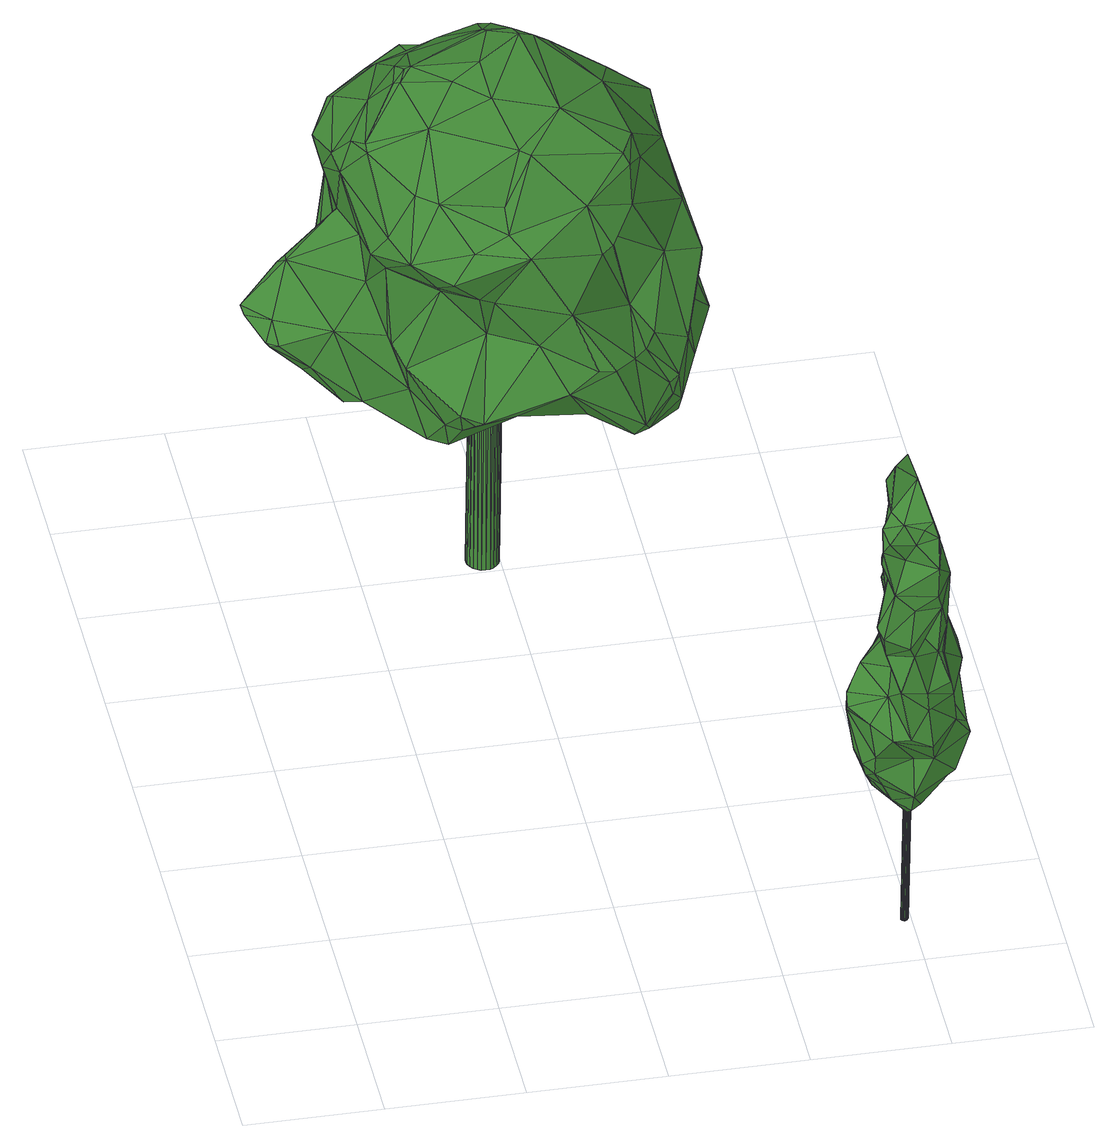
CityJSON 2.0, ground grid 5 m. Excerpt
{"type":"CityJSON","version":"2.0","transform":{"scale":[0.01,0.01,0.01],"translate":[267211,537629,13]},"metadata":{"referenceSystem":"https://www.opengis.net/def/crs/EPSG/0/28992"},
"CityObjects":{
"tree1":{"type":"SolitaryVegetationObject","attributes":{"gtid":52,"crown_width_m":14.81,"crown_median_z":27,"crown_r50_m":0.418,"crown_porosity":0.89,"trunk_H_m":13.18,"trunk_DBH_m":1.18,"trunk_radius_m":0.589,"trunk_base_height_m":13.82,"original_gtid":"52"},"geometry":[{"type":"Solid","lod":"3","boundaries":[[[[0,1,2]],[[3,2,1]],[[4,5,6]],[[7,8,9]],[[10,9,8]],[[11,12,13]],[[14,15,16]],[[17,18,19]],[[20,21,22]],[[23,24,25]],[[26,27,8]],[[28,29,30]],[[31,32,33]],[[34,35,36]],[[37,22,38]],[[15,39,40]],[[41,42,43]],[[44,33,45]],[[46,47,48]],[[0,2,49]],[[2,3,50]],[[51,52,53]],[[51,48,7]],[[31,54,55]],[[56,57,58]],[[59,60,61]],[[62,63,64]],[[65,64,63]],[[66,67,68]],[[69,70,71]],[[72,71,70]],[[73,74,75]],[[76,77,78]],[[79,80,81]],[[80,82,83]],[[84,6,85]],[[86,74,87]],[[88,89,90]],[[91,92,93]],[[46,48,51]],[[87,94,95]],[[96,97,98]],[[99,100,101]],[[102,103,76]],[[42,104,43]],[[105,106,101]],[[105,101,107]],[[108,109,106]],[[105,108,106]],[[95,94,110]],[[111,110,94]],[[29,81,30]],[[112,113,114]],[[115,116,35]],[[4,97,96]],[[48,8,7]],[[117,35,118]],[[95,86,87]],[[72,119,71]],[[120,121,122]],[[113,117,123]],[[37,113,123]],[[124,125,56]],[[126,127,128]],[[53,129,46]],[[53,130,129]],[[85,6,131]],[[59,132,60]],[[8,48,133]],[[48,47,133]],[[134,135,136]],[[133,136,135]],[[22,21,38]],[[98,132,59]],[[16,21,137]],[[61,60,138]],[[97,139,132]],[[140,13,141]],[[140,141,142]],[[46,129,47]],[[130,53,143]],[[36,143,53]],[[144,54,31]],[[8,133,26]],[[11,145,12]],[[53,46,51]],[[63,146,147]],[[148,149,150]],[[113,37,114]],[[151,124,152]],[[153,154,87]],[[136,47,129]],[[138,60,155]],[[156,157,158]],[[159,83,160]],[[28,161,162]],[[7,52,51]],[[7,163,52]],[[76,163,17]],[[164,163,76]],[[59,165,98]],[[5,131,6]],[[166,141,13]],[[142,167,168]],[[169,170,70]],[[168,167,171]],[[55,172,127]],[[173,126,174]],[[138,175,61]],[[172,128,127]],[[176,177,36]],[[79,178,179]],[[138,77,17]],[[17,77,76]],[[150,1,148]],[[18,180,24]],[[12,145,166]],[[69,71,181]],[[19,175,17]],[[138,17,175]],[[71,119,57]],[[182,147,146]],[[71,57,181]],[[128,172,183]],[[67,184,185]],[[70,69,169]],[[69,186,169]],[[187,188,189]],[[25,190,23]],[[23,190,19]],[[55,127,188]],[[115,191,192]],[[150,192,191]],[[19,24,23]],[[84,97,4]],[[84,139,97]],[[193,194,73]],[[195,178,29]],[[111,196,110]],[[175,190,197]],[[61,175,197]],[[198,186,199]],[[186,125,199]],[[95,200,75]],[[72,170,201]],[[77,155,78]],[[13,12,166]],[[202,199,125]],[[67,185,15]],[[203,49,204]],[[179,67,14]],[[67,15,14]],[[5,205,206]],[[85,207,208]],[[131,207,85]],[[192,150,149]],[[56,69,209]],[[56,186,69]],[[39,210,211]],[[62,64,41]],[[144,212,213]],[[149,148,192]],[[214,41,65]],[[153,213,154]],[[183,172,215]],[[216,87,154]],[[217,155,60]],[[118,43,117]],[[123,117,43]],[[99,201,100]],[[193,183,194]],[[218,219,90]],[[20,22,42]],[[182,146,0]],[[56,125,186]],[[170,220,100]],[[42,22,104]],[[148,63,192]],[[146,63,148]],[[221,40,39]],[[42,214,20]],[[134,211,135]],[[222,211,134]],[[214,223,20]],[[21,20,223]],[[36,102,176]],[[11,204,145]],[[105,111,94]],[[158,98,165]],[[42,41,214]],[[197,190,25]],[[117,112,35]],[[143,35,112]],[[173,174,156]],[[7,9,187]],[[34,177,191]],[[191,177,224]],[[128,174,126]],[[120,122,216]],[[225,178,195]],[[119,58,57]],[[110,226,95]],[[75,86,95]],[[69,181,209]],[[181,57,209]],[[57,56,209]],[[227,157,73]],[[97,132,98]],[[19,190,175]],[[219,228,229]],[[68,67,179]],[[107,100,220]],[[156,25,173]],[[25,156,197]],[[5,200,131]],[[110,196,226]],[[220,226,196]],[[220,230,226]],[[93,229,119]],[[226,230,95]],[[200,95,230]],[[200,230,131]],[[158,157,96]],[[156,165,197]],[[158,165,156]],[[197,165,59]],[[197,59,61]],[[189,188,126]],[[55,10,27]],[[188,10,55]],[[188,127,126]],[[187,189,180]],[[17,163,231]],[[161,93,162]],[[173,24,126]],[[25,24,173]],[[187,180,231]],[[187,231,7]],[[180,189,24]],[[126,24,189]],[[7,231,163]],[[183,232,233]],[[180,18,231]],[[231,18,17]],[[18,24,19]],[[123,104,37]],[[37,104,22]],[[43,104,123]],[[120,216,154]],[[234,21,16]],[[234,38,21]],[[40,221,234]],[[16,40,234]],[[33,120,212]],[[33,212,144]],[[154,213,212]],[[154,212,120]],[[66,121,67]],[[13,140,202]],[[13,202,11]],[[176,235,177]],[[78,102,76]],[[176,102,78]],[[60,236,217]],[[79,81,178]],[[29,178,81]],[[237,238,229]],[[188,187,9]],[[188,9,10]],[[10,8,27]],[[38,114,37]],[[158,96,98]],[[29,99,106]],[[101,106,99]],[[239,134,136]],[[179,14,79]],[[31,33,144]],[[237,152,238]],[[58,238,152]],[[99,29,92]],[[99,92,91]],[[111,105,107]],[[195,109,225]],[[240,208,198]],[[129,130,241]],[[129,241,242]],[[55,215,172]],[[240,171,208]],[[240,168,171]],[[119,229,58]],[[87,243,108]],[[109,108,243]],[[157,156,193]],[[157,193,73]],[[220,244,230]],[[171,85,208]],[[84,85,171]],[[220,196,245]],[[35,116,118]],[[119,72,91]],[[201,91,72]],[[142,168,240]],[[93,119,91]],[[80,30,81]],[[141,167,142]],[[202,240,199]],[[198,199,240]],[[222,221,39]],[[36,35,143]],[[129,242,136]],[[136,242,239]],[[38,239,242]],[[235,224,177]],[[122,225,109]],[[87,108,94]],[[34,36,177]],[[205,157,227]],[[193,174,183]],[[136,133,47]],[[246,2,50]],[[16,137,82]],[[82,137,160]],[[223,160,137]],[[213,232,144]],[[3,1,150]],[[106,109,195]],[[111,245,196]],[[107,245,111]],[[107,220,245]],[[216,243,87]],[[109,243,216]],[[77,138,155]],[[167,141,247]],[[167,247,248]],[[105,94,108]],[[78,235,176]],[[218,90,89]],[[16,82,80]],[[58,152,56]],[[79,14,80]],[[32,26,45]],[[242,114,38]],[[112,114,242]],[[137,21,223]],[[65,223,214]],[[65,249,223]],[[34,115,35]],[[93,161,250]],[[219,250,161]],[[162,93,92]],[[162,92,29]],[[116,62,118]],[[118,62,43]],[[116,115,62]],[[115,192,62]],[[43,62,41]],[[62,192,63]],[[63,147,65]],[[65,147,89]],[[80,83,30]],[[182,89,147]],[[133,251,26]],[[135,251,133]],[[252,210,184]],[[253,252,184]],[[202,142,240]],[[202,140,142]],[[185,184,210]],[[247,49,2]],[[124,202,125]],[[65,41,64]],[[16,15,40]],[[216,122,109]],[[252,44,251]],[[251,135,252]],[[65,88,249]],[[164,52,163]],[[233,232,153]],[[213,153,232]],[[31,55,27]],[[33,253,120]],[[170,244,220]],[[143,112,130]],[[159,160,249]],[[237,151,152]],[[249,160,223]],[[121,184,67]],[[78,155,217]],[[254,228,219]],[[219,229,250]],[[93,250,229]],[[174,193,156]],[[70,170,72]],[[29,106,195]],[[124,151,11]],[[131,230,244]],[[228,203,237]],[[255,248,246]],[[255,217,248]],[[183,233,194]],[[191,224,3]],[[191,3,150]],[[52,103,53]],[[164,103,52]],[[139,60,132]],[[91,201,99]],[[84,171,139]],[[139,171,167]],[[101,100,107]],[[191,115,34]],[[164,76,103]],[[120,253,121]],[[84,4,6]],[[122,121,225]],[[82,160,83]],[[148,1,146]],[[0,146,1]],[[166,247,141]],[[166,145,247]],[[117,113,112]],[[254,89,182]],[[205,227,206]],[[246,247,2]],[[88,65,89]],[[53,103,36]],[[235,255,224]],[[217,255,78]],[[235,78,255]],[[124,11,202]],[[254,49,228]],[[145,49,247]],[[203,228,49]],[[204,49,145]],[[0,49,182]],[[182,49,254]],[[229,228,237]],[[237,204,151]],[[204,237,203]],[[186,207,169]],[[208,207,198]],[[186,198,207]],[[210,15,185]],[[234,221,38]],[[38,221,239]],[[16,80,14]],[[222,134,239]],[[210,39,15]],[[56,152,124]],[[218,254,219]],[[128,183,174]],[[88,90,256]],[[251,44,45]],[[251,45,26]],[[54,183,215]],[[32,45,33]],[[54,215,55]],[[248,247,246]],[[73,194,233]],[[170,100,201]],[[229,238,58]],[[183,54,232]],[[144,232,54]],[[31,27,32]],[[254,218,257]],[[89,257,218]],[[89,254,257]],[[44,253,33]],[[27,26,32]],[[252,253,44]],[[11,151,204]],[[222,239,221]],[[28,162,29]],[[225,258,178]],[[225,68,258]],[[68,179,258]],[[39,211,222]],[[178,258,179]],[[170,169,244]],[[5,206,200]],[[75,200,206]],[[207,131,244]],[[207,244,169]],[[66,225,121]],[[73,75,206]],[[73,206,227]],[[86,75,74]],[[153,74,233]],[[87,74,153]],[[157,205,96]],[[5,4,205]],[[96,205,4]],[[73,233,74]],[[224,50,3]],[[255,50,224]],[[246,50,255]],[[159,90,161]],[[219,161,90]],[[30,259,28]],[[28,259,161]],[[159,161,259]],[[159,259,30]],[[102,36,103]],[[90,159,256]],[[30,83,159]],[[249,256,159]],[[88,256,249]],[[242,241,112]],[[112,241,130]],[[248,236,167]],[[217,236,248]],[[139,236,60]],[[167,236,139]],[[66,68,225]],[[135,211,252]],[[252,211,210]],[[121,253,184]],[[260,261,262]],[[260,262,263]],[[263,262,264]],[[263,264,265]],[[262,261,266]],[[262,266,264]],[[264,266,267]],[[264,267,265]],[[266,261,268]],[[266,268,267]],[[267,268,269]],[[267,269,265]],[[268,261,270]],[[268,270,269]],[[269,270,271]],[[269,271,265]],[[270,261,272]],[[270,272,271]],[[271,272,273]],[[271,273,265]],[[272,261,274]],[[272,274,273]],[[273,274,275]],[[273,275,265]],[[274,261,276]],[[274,276,275]],[[275,276,277]],[[275,277,265]],[[276,261,278]],[[276,278,277]],[[277,278,279]],[[277,279,265]],[[278,261,280]],[[278,280,279]],[[279,280,281]],[[279,281,265]],[[280,261,282]],[[280,282,281]],[[281,282,283]],[[281,283,265]],[[282,261,284]],[[282,284,283]],[[283,284,285]],[[283,285,265]],[[284,261,286]],[[284,286,285]],[[285,286,287]],[[285,287,265]],[[286,261,288]],[[286,288,287]],[[287,288,289]],[[287,289,265]],[[288,261,290]],[[288,290,289]],[[289,290,291]],[[289,291,265]],[[290,261,292]],[[290,292,291]],[[291,292,293]],[[291,293,265]],[[292,261,294]],[[292,294,293]],[[293,294,295]],[[293,295,265]],[[294,261,296]],[[294,296,295]],[[295,296,297]],[[295,297,265]],[[296,261,298]],[[296,298,297]],[[297,298,299]],[[297,299,265]],[[298,261,300]],[[298,300,299]],[[299,300,301]],[[299,301,265]],[[300,261,302]],[[300,302,301]],[[301,302,303]],[[301,303,265]],[[302,261,304]],[[302,304,303]],[[303,304,305]],[[303,305,265]],[[304,261,306]],[[304,306,305]],[[305,306,307]],[[305,307,265]],[[306,261,308]],[[306,308,307]],[[307,308,309]],[[307,309,265]],[[308,261,260]],[[308,260,309]],[[309,260,263]],[[309,263,265]]]]}]},
"tree2":{"type":"SolitaryVegetationObject","attributes":{"gtid":133,"crown_width_m":4.2,"crown_median_z":24.4,"crown_r50_m":0.33,"crown_porosity":0.917,"trunk_H_m":11.14,"trunk_DBH_m":0.262,"trunk_radius_m":0.131,"trunk_base_height_m":13.26,"original_gtid":"133"},"geometry":[{"type":"Solid","lod":"3","boundaries":[[[[310,311,312]],[[312,313,314]],[[315,316,317]],[[318,317,319]],[[320,321,322]],[[323,324,320]],[[320,322,325]],[[326,327,328]],[[329,330,331]],[[332,312,333]],[[334,335,336]],[[329,337,338]],[[339,330,340]],[[341,325,342]],[[343,324,344]],[[345,346,347]],[[348,349,315]],[[350,351,352]],[[353,354,355]],[[353,355,356]],[[357,358,359]],[[317,316,360]],[[314,361,310]],[[362,363,328]],[[326,328,363]],[[364,365,366]],[[367,368,352]],[[343,369,370]],[[371,330,339]],[[331,330,371]],[[372,373,374]],[[375,323,341]],[[376,327,377]],[[345,378,349]],[[324,343,321]],[[379,372,380]],[[349,381,345]],[[315,382,348]],[[315,318,382]],[[331,337,329]],[[383,366,384]],[[384,366,365]],[[385,386,387]],[[350,368,374]],[[348,382,321]],[[343,381,321]],[[343,388,381]],[[375,389,323]],[[325,323,320]],[[325,341,323]],[[390,368,353]],[[377,391,376]],[[392,390,356]],[[392,356,393]],[[320,324,321]],[[354,394,395]],[[340,396,326]],[[379,397,372]],[[350,352,368]],[[398,399,400]],[[385,387,389]],[[342,401,402]],[[356,338,393]],[[355,338,356]],[[394,396,395]],[[318,319,382]],[[398,403,399]],[[338,355,329]],[[404,366,383]],[[364,366,405]],[[406,334,407]],[[408,409,410]],[[371,411,379]],[[405,332,412]],[[413,346,345]],[[356,390,353]],[[414,321,382]],[[414,382,319]],[[378,345,347]],[[361,415,310]],[[416,417,418]],[[335,419,319]],[[420,319,419]],[[384,421,422]],[[384,422,383]],[[353,368,367]],[[374,368,390]],[[350,374,373]],[[390,372,374]],[[351,423,424]],[[373,372,397]],[[420,322,319]],[[323,344,324]],[[395,330,329]],[[322,321,414]],[[319,322,414]],[[423,425,377]],[[380,371,379]],[[426,384,364]],[[362,328,327]],[[357,359,427]],[[336,316,378]],[[349,316,315]],[[378,316,349]],[[348,381,349]],[[342,325,420]],[[318,315,317]],[[336,418,334]],[[321,381,348]],[[428,344,323]],[[429,357,430]],[[429,430,431]],[[310,312,314]],[[372,390,337]],[[347,416,336]],[[378,347,336]],[[336,360,316]],[[408,410,432]],[[336,335,360]],[[345,381,388]],[[347,346,416]],[[402,433,342]],[[434,433,402]],[[319,317,360]],[[319,360,335]],[[434,402,435]],[[434,435,405]],[[436,433,434]],[[423,354,367]],[[364,405,412]],[[437,438,439]],[[377,327,440]],[[377,440,423]],[[329,355,395]],[[355,354,395]],[[363,441,399]],[[326,396,394]],[[352,351,367]],[[400,399,442]],[[425,391,377]],[[403,443,444]],[[403,444,340]],[[423,351,425]],[[375,433,389]],[[376,437,327]],[[311,445,376]],[[411,446,351]],[[425,421,384]],[[425,351,421]],[[323,408,428]],[[311,310,445]],[[446,371,339]],[[443,447,446]],[[335,334,419]],[[411,351,397]],[[371,380,331]],[[425,384,426]],[[445,415,448]],[[411,397,379]],[[442,386,400]],[[363,403,340]],[[358,314,418]],[[416,418,336]],[[446,444,443]],[[339,340,444]],[[446,339,444]],[[448,376,445]],[[314,358,361]],[[358,418,359]],[[445,310,415]],[[371,446,411]],[[432,410,430]],[[394,440,326]],[[327,326,440]],[[418,313,407]],[[334,418,407]],[[429,358,357]],[[353,367,354]],[[358,429,361]],[[430,357,432]],[[437,439,362]],[[437,362,327]],[[326,363,340]],[[403,449,443]],[[447,404,383]],[[443,449,404]],[[443,404,447]],[[362,439,441]],[[427,346,370]],[[325,322,420]],[[404,449,436]],[[436,449,398]],[[342,419,401]],[[342,420,419]],[[427,432,357]],[[427,370,432]],[[404,436,434]],[[312,332,450]],[[313,312,450]],[[393,338,337]],[[342,433,341]],[[400,386,385]],[[441,363,362]],[[437,376,448]],[[406,419,334]],[[401,419,406]],[[398,400,385]],[[436,398,385]],[[427,359,417]],[[418,417,359]],[[426,451,333]],[[412,333,451]],[[364,412,451]],[[364,451,426]],[[431,410,409]],[[431,409,386]],[[354,440,394]],[[402,401,435]],[[401,452,435]],[[405,435,332]],[[332,435,452]],[[386,408,387]],[[442,431,386]],[[387,408,389]],[[447,422,446]],[[383,422,447]],[[406,450,332]],[[403,398,449]],[[413,370,346]],[[417,346,427]],[[417,416,346]],[[312,311,333]],[[354,423,440]],[[332,333,412]],[[426,333,311]],[[369,408,432]],[[376,391,311]],[[389,408,323]],[[408,386,409]],[[439,438,441]],[[448,431,438]],[[448,438,437]],[[442,438,431]],[[441,438,442]],[[341,433,375]],[[344,428,369]],[[314,313,418]],[[404,434,366]],[[389,433,385]],[[436,385,433]],[[344,369,343]],[[370,369,432]],[[407,450,406]],[[313,450,407]],[[446,422,421]],[[351,446,421]],[[453,431,448]],[[332,452,406]],[[406,452,401]],[[442,399,441]],[[396,340,330]],[[395,396,330]],[[434,405,366]],[[426,391,425]],[[311,391,426]],[[364,384,365]],[[345,388,413]],[[369,428,408]],[[430,410,431]],[[431,453,429]],[[370,413,343]],[[343,413,388]],[[453,448,415]],[[429,415,361]],[[453,415,429]],[[392,337,390]],[[393,337,392]],[[380,337,331]],[[372,337,380]],[[350,373,397]],[[350,397,351]],[[351,424,367]],[[367,424,423]],[[363,399,403]],[[454,455,456]],[[454,456,457]],[[457,456,458]],[[457,458,459]],[[456,455,460]],[[456,460,458]],[[458,460,461]],[[458,461,459]],[[460,455,462]],[[460,462,461]],[[461,462,463]],[[461,463,459]],[[462,455,464]],[[462,464,463]],[[463,464,465]],[[463,465,459]],[[464,455,466]],[[464,466,465]],[[465,466,467]],[[465,467,459]],[[466,455,468]],[[466,468,467]],[[467,468,469]],[[467,469,459]],[[468,455,470]],[[468,470,469]],[[469,470,471]],[[469,471,459]],[[470,455,472]],[[470,472,471]],[[471,472,473]],[[471,473,459]],[[472,455,474]],[[472,474,473]],[[473,474,475]],[[473,475,459]],[[474,455,476]],[[474,476,475]],[[475,476,477]],[[475,477,459]],[[476,455,478]],[[476,478,477]],[[477,478,479]],[[477,479,459]],[[478,455,480]],[[478,480,479]],[[479,480,481]],[[479,481,459]],[[480,455,482]],[[480,482,481]],[[481,482,483]],[[481,483,459]],[[482,455,484]],[[482,484,483]],[[483,484,485]],[[483,485,459]],[[484,455,486]],[[484,486,485]],[[485,486,487]],[[485,487,459]],[[486,455,488]],[[486,488,487]],[[487,488,489]],[[487,489,459]],[[488,455,490]],[[488,490,489]],[[489,490,491]],[[489,491,459]],[[490,455,492]],[[490,492,491]],[[491,492,493]],[[491,493,459]],[[492,455,494]],[[492,494,493]],[[493,494,495]],[[493,495,459]],[[494,455,496]],[[494,496,495]],[[495,496,497]],[[495,497,459]],[[496,455,498]],[[496,498,497]],[[497,498,499]],[[497,499,459]],[[498,455,500]],[[498,500,499]],[[499,500,501]],[[499,501,459]],[[500,455,502]],[[500,502,501]],[[501,502,503]],[[501,503,459]],[[502,455,454]],[[502,454,503]],[[503,454,457]],[[503,457,459]]]]}]}
},
"vertices":[
[640,2024,984],[687,1945,1096],[589,2096,1154],[571,2050,1277],[510,2804,1616],[477,3043,1537],[511,2874,1457],[1140,2191,2216],[1323,2373,2175],[1113,2530,2288],[1167,2560,2237],[272,2403,1063],[158,2399,1177],[146,2413,1184],[1597,2680,1110],[1635,2603,1372],[1705,2395,1138],[683,2219,2170],[792,2362,2256],[623,2428,2228],[1497,1889,1094],[1617,2203,1086],[1508,1878,1145],[648,2486,2239],[670,2484,2249],[626,2543,2215],[1518,2517,2009],[1366,2516,2125],[1077,2872,1125],[1152,2948,985],[1306,2725,1198],[1311,2674,1994],[1391,2620,2014],[1356,2843,1856],[858,1926,1610],[1105,1781,1626],[970,1829,1853],[1498,1872,1252],[1553,1994,1318],[1612,2515,1524],[1628,2411,1344],[1329,1808,1064],[1380,1799,1092],[1361,1770,1128],[1489,2645,1817],[1453,2598,1977],[1360,2052,2044],[1410,2128,2017],[1387,2162,2096],[464,2296,973],[536,2136,1327],[1337,2064,2087],[1009,2042,2140],[1189,1956,1960],[1144,2783,2083],[1151,2685,2163],[425,2704,794],[485,2714,733],[518,2685,733],[393,2496,1906],[405,2410,1885],[447,2421,2006],[1099,1798,1273],[938,1939,1101],[1181,1911,1099],[1174,2011,1074],[1464,2843,1391],[1623,2727,1412],[1457,2811,1193],[451,2914,816],[493,2986,840],[713,2925,667],[737,2939,691],[736,3036,1933],[898,3087,1712],[700,3151,1629],[683,2034,1981],[610,2090,1986],[569,1958,1788],[1541,2674,1085],[1538,2611,1120],[1405,2774,1124],[1523,2554,1168],[1336,2498,1230],[433,2602,1466],[416,2847,1262],[794,3178,1613],[990,3195,1614],[1077,2275,1200],[869,2100,1182],[955,2442,1188],[874,2977,805],[1018,2962,961],[853,2774,908],[879,3244,1296],[761,3276,1350],[468,2785,1736],[396,2653,1764],[357,2658,1872],[1018,2968,961],[864,2977,964],[1030,2986,1069],[784,1899,1848],[905,1907,1908],[1472,1847,1193],[915,3229,1226],[1168,3106,1122],[854,3263,1176],[947,3172,1286],[1265,3064,1361],[751,3304,1289],[806,3339,1192],[1345,1985,1492],[1376,1846,1398],[1422,1926,1405],[1009,1883,1436],[1191,1742,1400],[1327,1789,1402],[1249,1729,1403],[743,2888,657],[1361,2949,1646],[1512,2863,1443],[1410,3012,1434],[1458,1842,1245],[362,2622,1139],[315,2724,1101],[947,2612,2277],[999,2726,2213],[957,2753,2199],[1362,2027,1892],[1274,1923,1801],[493,3107,1429],[382,2608,1770],[1536,2382,1902],[1584,2315,1737],[1555,2386,1837],[1580,2244,1729],[1599,2264,1081],[483,2306,2032],[418,2524,1646],[90,2520,1236],[171,2438,1262],[80,2541,1265],[1233,1899,1786],[1278,2902,1919],[291,2354,1101],[707,1982,983],[853,2033,1093],[739,1890,1105],[774,1843,1151],[722,1839,1202],[449,2393,959],[459,2685,800],[1086,3134,1744],[1177,3132,1709],[515,2092,1818],[602,2757,2074],[592,2928,1927],[426,2744,1963],[1149,2459,1174],[1435,2396,1250],[926,2639,1122],[1062,2890,1075],[971,2060,2154],[906,1996,1963],[440,2714,1987],[184,2373,1193],[241,2543,1434],[217,2583,1400],[404,2971,1073],[610,3058,959],[246,2587,1423],[1015,2754,2185],[693,2667,2170],[813,2742,2167],[481,2338,2047],[704,1871,1743],[803,1914,1639],[1426,2806,1107],[1573,2702,1109],[899,2409,2293],[432,2813,724],[718,2071,996],[996,2806,2133],[1603,2703,1479],[1636,2696,1428],[287,2851,1081],[1055,2506,2321],[1039,2563,2305],[958,2583,2292],[601,2447,2213],[843,1998,1430],[803,1837,1161],[768,2903,1965],[817,2989,1955],[1233,3076,1092],[740,3315,1219],[529,2539,2085],[280,2818,1144],[275,2778,1133],[526,3126,1442],[871,3011,817],[230,2639,1192],[473,2329,968],[406,2334,953],[542,2949,1702],[652,3091,1666],[402,2879,1221],[361,2838,1224],[420,2784,742],[1619,2603,1508],[1583,2502,1615],[1278,3007,1736],[1175,3095,1778],[1420,1869,1068],[1032,2783,2149],[1261,3050,1440],[464,2147,1714],[863,2409,1303],[801,2523,1089],[687,3240,1143],[1651,2255,1468],[1559,2391,1575],[1471,2147,1104],[692,2052,1594],[1412,2988,1208],[708,3284,1273],[646,2973,1888],[503,2384,999],[613,2670,913],[629,3219,1290],[913,2261,2238],[1030,2898,1922],[846,3000,1941],[1601,2293,1277],[665,1971,1670],[471,2394,1619],[454,2390,956],[536,2673,861],[1647,2225,1520],[167,2625,1282],[1292,2053,1753],[1499,2150,1581],[1015,3068,1390],[596,3023,1187],[806,3336,1187],[528,2174,1336],[371,2343,1253],[478,2307,1480],[1362,2164,1235],[801,2581,1104],[1524,2528,1934],[1551,2635,1685],[1497,2788,1545],[619,2275,1172],[513,2128,1663],[1080,2349,1180],[889,2155,1294],[1470,2805,1136],[1083,2697,1395],[984,2495,81],[925,2495,82],[982,2511,81],[1002,2504,1399],[999,2519,1399],[943,2503,1400],[976,2525,81],[993,2533,1399],[966,2537,81],[984,2545,1399],[954,2546,81],[972,2555,1399],[940,2552,81],[958,2561,1399],[925,2554,82],[942,2562,1399],[909,2552,82],[927,2560,1400],[895,2546,82],[913,2554,1400],[883,2536,82],[901,2545,1400],[874,2524,82],[891,2533,1400],[868,2510,83],[886,2518,1400],[866,2495,83],[884,2503,1401],[868,2479,83],[886,2488,1401],[874,2465,83],[892,2474,1401],[884,2453,83],[901,2462,1401],[896,2444,83],[914,2452,1400],[910,2438,82],[928,2446,1400],[925,2436,82],[943,2445,1400],[941,2438,82],[958,2447,1400],[955,2444,82],[972,2453,1400],[967,2454,82],[985,2462,1399],[976,2466,81],[994,2474,1399],[982,2480,81],[1000,2489,1399],
[2182,353,1123],[2140,305,1262],[2187,290,1087],[2182,316,1001],[2184,349,1027],[1980,231,494],[2058,220,595],[2020,180,559],[1984,159,553],[1987,124,633],[1816,186,757],[1838,239,668],[1852,149,735],[1779,287,925],[1801,271,760],[1853,134,814],[1951,451,1500],[2010,495,1457],[1966,472,1461],[1944,368,1727],[1925,293,1641],[1903,224,1742],[2123,113,1070],[2108,202,1182],[2203,228,810],[2141,175,694],[2156,311,670],[1927,239,1786],[1933,355,1839],[1888,208,1589],[1915,349,1512],[1834,139,956],[1905,84,912],[1883,331,771],[1826,339,834],[1988,361,615],[2097,386,741],[2109,388,656],[1870,286,585],[1960,311,551],[2081,161,1709],[2078,137,1591],[2083,163,1709],[2045,325,1826],[2004,376,1671],[1960,375,1830],[2010,360,1934],[2073,477,929],[2100,454,980],[2095,482,895],[2119,202,655],[2137,403,1042],[1959,481,1387],[1944,402,1355],[2076,153,1227],[1977,186,1344],[1979,77,1273],[2078,295,1706],[2067,175,1768],[1893,349,853],[2056,380,817],[1887,174,1662],[1961,176,1769],[2031,165,1746],[2065,174,1770],[1768,203,996],[2110,390,1332],[2117,351,1482],[2109,354,634],[1909,158,1703],[1888,188,1755],[1926,331,630],[1921,196,580],[1962,63,1316],[2087,138,1425],[1834,321,1091],[1858,350,1077],[1834,331,1081],[1977,278,718],[1776,264,1014],[2033,300,1871],[2086,308,1376],[1956,299,1933],[1953,300,1931],[1976,414,1621],[1969,393,1683],[1965,407,1607],[2002,164,1686],[1919,250,1259],[1940,372,1320],[1953,366,1230],[2040,53,891],[1961,50,935],[1922,269,1343],[1887,122,1260],[2023,68,1113],[2147,187,902],[2191,222,861],[1860,358,943],[1966,389,1037],[1977,418,1012],[1968,186,1610],[2114,107,1125],[2048,346,764],[1885,174,663],[2144,366,1138],[2122,393,722],[2115,421,810],[2156,341,856],[2054,112,799],[1992,166,770],[2074,128,1479],[1987,110,1443],[2121,317,1559],[2012,264,1600],[2140,263,1478],[2117,209,1296],[2082,446,838],[1818,345,879],[2085,445,1035],[2000,445,984],[1981,481,1147],[1970,404,949],[1901,154,1056],[1928,60,1135],[2028,75,1037],[1921,208,1143],[2021,482,1323],[1978,466,1210],[1957,478,1346],[2026,396,1556],[1937,465,1341],[1955,426,1212],[1858,130,1377],[1917,231,1526],[2127,365,1275],[1917,113,1517],[1871,70,1363],[2102,405,1247],[1878,166,1300],[2126,233,982],[2096,171,1211],[2035,122,1016],[2033,368,1115],[1988,245,26],[1975,245,26],[1988,249,26],[2013,262,1140],[2012,266,1140],[1999,262,1140],[1986,252,26],[2011,269,1140],[1984,254,26],[2009,271,1140],[1981,256,26],[2006,273,1140],[1978,258,26],[2003,275,1140],[1975,258,26],[1999,275,1140],[1971,258,26],[1996,275,1140],[1968,256,26],[1993,273,1140],[1966,254,26],[1990,271,1140],[1964,251,26],[1988,268,1141],[1962,248,26],[1987,265,1141],[1962,245,26],[1986,262,1141],[1962,241,26],[1987,258,1141],[1964,238,26],[1988,255,1141],[1966,236,26],[1990,253,1141],[1969,234,26],[1993,251,1141],[1972,232,26],[1996,249,1141],[1975,232,26],[2000,249,1141],[1979,232,26],[2003,249,1140],[1982,234,26],[2006,251,1140],[1984,236,26],[2009,253,1140],[1986,239,26],[2011,256,1140],[1988,242,26],[2012,259,1140]
]}
